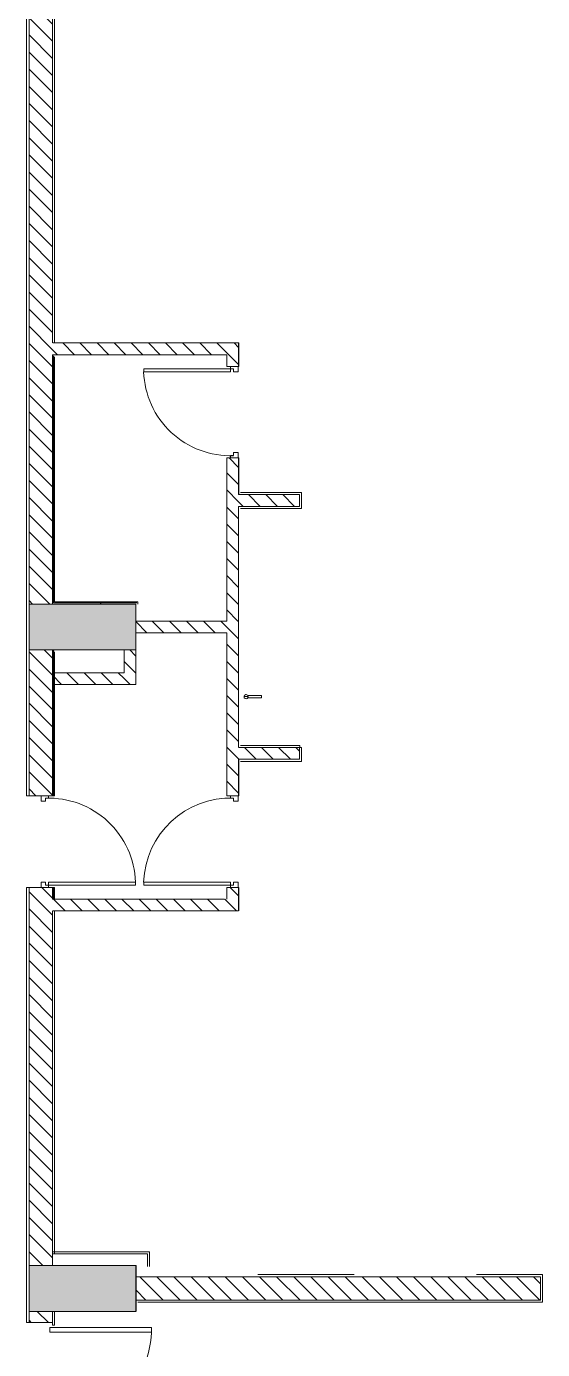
# Model space of a CAD drawing. Header units: millimetres. Extents: x -106145 to 154907, y -84585 to 152038.
# Drawn here: x 106904 to 111980, y 101575 to 114575 of the extents above; entities that cross this region are included whole.
import ezdxf

# ---------------------------------------------------------------- set-up
doc = ezdxf.new("R2010")
doc.units = ezdxf.units.MM
for name, color, linetype, lineweight in [('A-DOOR', 31, 'Continuous', 5), ('A-DOOR-FRAM', 31, 'Continuous', 9), ('A-WALL', 113, 'Continuous', 5), ('A-WALL-PATT', 111, 'Continuous', 5), ('P-SANR-FIXT', 6, 'Continuous', 5), ('S-COLS', 52, 'Continuous', 5)]:
    doc.layers.add(name, color=color, linetype=linetype, lineweight=lineweight)
pattern_1 = [(315, (0, 0), (84.190255, 84.190255), [])]
pattern_2 = [(45, (0, 0), (-635.979, 635.979), [])]

# ---------------------------------------------------------------- blocks, each defined once
blk = doc.blocks.new('M_Double Door-Small Slit Vision Panel_Type B_No kick plate - 2_0_TYPE B-15118077-Site Plan')
at = {"layer": 'A-DOOR', "color": 41}
for p, q in [((-635, 5), (-635, 7)), ((-635, 5), (-365, 5)), ((-368, 10), (-632, 10)), ((-625, -10), (-625, 5)), ((-389, 10), (-611, 10)), ((-375, 5), (-375, -10)), ((-365, 7), (-365, 5)), ((365, 5), (365, 7)), ((365, 5), (635, 5)), ((632, 10), (368, 10)), ((375, -10), (375, 5)), ((611, 10), (389, 10)), ((625, 5), (625, -10)), ((635, 7), (635, 5)), ((-635, -42), (-635, -40)), ((-365, -40), (-635, -40)), ((-632, -45), (-368, -45)), ((-625, -10), (-375, -10)), ((-625, -20), (-625, -10)), ((-375, -10), (-625, -10)), ((-375, -20), (-625, -20)), ((-625, -25), (-375, -25)), ((-625, -40), (-625, -25)), ((-611, -45), (-389, -45)), ((-375, -10), (-375, -20)), ((-375, -25), (-375, -40)), ((-365, -40), (-365, -42)), ((365, -42), (365, -40)), ((635, -40), (365, -40)), ((368, -45), (632, -45)), ((625, -10), (375, -10)), ((375, -10), (625, -10)), ((375, -20), (375, -10)), ((625, -20), (375, -20)), ((375, -40), (375, -25)), ((375, -25), (625, -25)), ((389, -45), (611, -45)), ((625, -10), (625, -20)), ((625, -25), (625, -40)), ((635, -40), (635, -42))]:
    blk.add_line(p, q, dxfattribs=at)
at = {"layer": 'A-DOOR', "color": 121, "lineweight": 9}
for p, q in [((-955, -40), (-1000, -40)), ((-1000, -40), (-1000, -1040)), ((-955, -1040), (-955, -40)), ((955, -40), (1000, -40)), ((955, -1040), (955, -40)), ((1000, -40), (1000, -1040)), ((-1000, -1040), (-955, -1040)), ((1000, -1040), (955, -1040))]:
    blk.add_line(p, q, dxfattribs=at)
at = {"layer": 'A-DOOR', "color": 41}
for centre, start, end in [((-1000, -40), 270, 360), ((1000, -40), 180, 270)]:
    blk.add_arc(centre, 1000, start, end, dxfattribs=at)
for points, knots in [([(-635, 7), (-635, 7), (-635, 7), (-635, 8), (-635, 8), (-634, 9), (-634, 9), (-634, 9), (-634, 9), (-633, 9), (-633, 10), (-633, 10), (-632, 10), (-632, 10), (-632, 10)], [-1, -1, -1, -1, -0.833333, -0.75, -0.666667, -0.583333, -0.541667, -0.5, -0.416667, -0.375, -0.333333, -0.25, -0.166667, 0, 0, 0, 0]), ([(-368, 10), (-368, 10), (-368, 10), (-367, 10), (-367, 10), (-367, 9), (-366, 9), (-366, 9), (-366, 9), (-366, 9), (-365, 8), (-365, 8), (-365, 7), (-365, 7), (-365, 7)], [0, 0, 0, 0, 0.166667, 0.25, 0.333333, 0.375, 0.416667, 0.5, 0.541667, 0.583333, 0.666667, 0.75, 0.833333, 1, 1, 1, 1]), ([(365, 7), (365, 7), (365, 7), (365, 8), (365, 8), (366, 9), (366, 9), (366, 9), (366, 9), (367, 9), (367, 10), (367, 10), (368, 10), (368, 10), (368, 10)], [0, 0, 0, 0, 0.166667, 0.25, 0.333333, 0.416667, 0.458333, 0.5, 0.583333, 0.666667, 0.708333, 0.75, 0.833333, 1, 1, 1, 1]), ([(632, 10), (632, 10), (632, 10), (633, 10), (633, 10), (633, 9), (634, 9), (634, 9), (634, 9), (634, 9), (635, 8), (635, 8), (635, 7), (635, 7), (635, 7)], [-1, -1, -1, -1, -0.833333, -0.75, -0.666667, -0.625, -0.583333, -0.5, -0.458333, -0.416667, -0.333333, -0.25, -0.166667, 0, 0, 0, 0]), ([(-632, -45), (-632, -45), (-632, -45), (-633, -45), (-633, -45), (-633, -45), (-634, -44), (-634, -44), (-634, -44), (-634, -44), (-635, -43), (-635, -43), (-635, -42), (-635, -42), (-635, -42)], [-1, -1, -1, -1, -0.833333, -0.75, -0.666667, -0.625, -0.583333, -0.5, -0.458333, -0.416667, -0.333333, -0.25, -0.166667, 0, 0, 0, 0]), ([(-365, -42), (-365, -42), (-365, -42), (-365, -43), (-365, -43), (-366, -44), (-366, -44), (-366, -44), (-366, -44), (-367, -45), (-367, -45), (-367, -45), (-368, -45), (-368, -45), (-368, -45)], [0, 0, 0, 0, 0.166667, 0.25, 0.333333, 0.416667, 0.458333, 0.5, 0.583333, 0.666667, 0.708333, 0.75, 0.833333, 1, 1, 1, 1]), ([(368, -45), (368, -45), (368, -45), (367, -45), (367, -45), (367, -45), (366, -44), (366, -44), (366, -44), (366, -44), (365, -43), (365, -43), (365, -42), (365, -42), (365, -42)], [0, 0, 0, 0, 0.166667, 0.25, 0.333333, 0.375, 0.416667, 0.5, 0.541667, 0.583333, 0.666667, 0.75, 0.833333, 1, 1, 1, 1]), ([(635, -42), (635, -42), (635, -42), (635, -43), (635, -43), (634, -44), (634, -44), (634, -44), (634, -44), (633, -45), (633, -45), (633, -45), (632, -45), (632, -45), (632, -45)], [-1, -1, -1, -1, -0.833333, -0.75, -0.666667, -0.583333, -0.541667, -0.5, -0.416667, -0.375, -0.333333, -0.25, -0.166667, 0, 0, 0, 0])]:
    blk.add_open_spline(points, degree=3, knots=knots, dxfattribs=at)
for points in [[(-632, 10), (-632, 10), (-632, 10), (-632, 10)], [(-611, 10), (-611, 10), (-611, 10), (-611, 10)], [(-611, 10), (-611, 10), (-611, 10), (-611, 10)], [(-389, 10), (-389, 10), (-389, 10), (-389, 10)], [(-389, 10), (-389, 10), (-389, 10), (-389, 10)], [(-368, 10), (-368, 10), (-368, 10), (-368, 10)], [(368, 10), (368, 10), (368, 10), (368, 10)], [(389, 10), (389, 10), (389, 10), (389, 10)], [(389, 10), (389, 10), (389, 10), (389, 10)], [(611, 10), (611, 10), (611, 10), (611, 10)], [(611, 10), (611, 10), (611, 10), (611, 10)], [(632, 10), (632, 10), (632, 10), (632, 10)], [(-632, -45), (-632, -45), (-632, -45), (-632, -45)], [(-611, -45), (-611, -45), (-611, -45), (-611, -45)], [(-611, -45), (-611, -45), (-611, -45), (-611, -45)], [(-389, -45), (-389, -45), (-389, -45), (-389, -45)], [(-389, -45), (-389, -45), (-389, -45), (-389, -45)], [(-368, -45), (-368, -45), (-368, -45), (-368, -45)], [(368, -45), (368, -45), (368, -45), (368, -45)], [(389, -45), (389, -45), (389, -45), (389, -45)], [(389, -45), (389, -45), (389, -45), (389, -45)], [(611, -45), (611, -45), (611, -45), (611, -45)], [(611, -45), (611, -45), (611, -45), (611, -45)], [(632, -45), (632, -45), (632, -45), (632, -45)]]:
    blk.add_open_spline(points, degree=3, dxfattribs=at)
blk = doc.blocks.new('DC_SglFl-W-Int - 0_9 WALL OPENING_TYPE F-6770180-Site Plan')
at = {"layer": 'A-DOOR', "color": 121, "lineweight": 9}
for p, q in [((397, 20), (397, 874)), ((397, 874), (427, 874)), ((427, 874), (427, 20)), ((427, 20), (397, 20))]:
    blk.add_line(p, q, dxfattribs=at)
at = {"layer": 'A-DOOR', "color": 41}
blk.add_arc((427, 20), 855, 92.0119, 182.0119, dxfattribs=at)
at = {"layer": 'A-DOOR-FRAM', "color": 121}
for p, q in [((-450, -55), (-450, 20)), ((-450, 20), (-427, 20)), ((-427, -10), (-427, 20)), ((427, 20), (450, 20)), ((427, -10), (427, 20)), ((450, 20), (450, -55)), ((-397, -55), (-450, -55)), ((-427, -10), (-397, -10)), ((-397, -10), (-397, -55)), ((397, -10), (427, -10)), ((397, -55), (397, -10)), ((450, -55), (397, -55))]:
    blk.add_line(p, q, dxfattribs=at)
blk = doc.blocks.new('DC_SglFl-W-Int - 0_9 WALL OPENING_TYPE F-11892198-Site Plan')
at = {"layer": 'A-DOOR', "color": 121, "lineweight": 9}
for p, q in [((397, -20), (397, -874)), ((427, -20), (397, -20)), ((427, -874), (427, -20)), ((397, -874), (427, -874))]:
    blk.add_line(p, q, dxfattribs=at)
at = {"layer": 'A-DOOR', "color": 41}
blk.add_arc((427, -20), 855, 177.9881, 267.9881, dxfattribs=at)
at = {"layer": 'A-DOOR-FRAM', "color": 121}
for p, q in [((-450, 55), (-450, -20)), ((-397, 55), (-450, 55)), ((-427, 10), (-397, 10)), ((-427, 10), (-427, -20)), ((-397, 10), (-397, 55)), ((397, 55), (397, 10)), ((450, 55), (397, 55)), ((397, 10), (427, 10)), ((427, 10), (427, -20)), ((450, -20), (450, 55)), ((-450, -20), (-427, -20)), ((427, -20), (450, -20))]:
    blk.add_line(p, q, dxfattribs=at)
blk = doc.blocks.new('DC_SglFl-W-Int - FIRE 0_9 WALL OPENING_TYPE F-3840610-Site Plan')
at = {"layer": 'A-DOOR', "color": 121, "lineweight": 9}
for p, q in [((397, 78), (397, 932)), ((397, 932), (427, 932)), ((427, 932), (427, 78)), ((427, 78), (397, 78))]:
    blk.add_line(p, q, dxfattribs=at)
at = {"layer": 'A-DOOR', "color": 41}
blk.add_arc((427, 78), 855, 92.0119, 182.0119, dxfattribs=at)
at = {"layer": 'A-DOOR-FRAM', "color": 121}
for p, q in [((-450, 3), (-450, 78)), ((-450, 78), (-427, 78)), ((-397, 3), (-450, 3)), ((-427, 48), (-427, 78)), ((-427, 48), (-397, 48)), ((-397, 48), (-397, 3)), ((397, 48), (427, 48)), ((397, 3), (397, 48)), ((450, 3), (397, 3)), ((427, 78), (450, 78)), ((427, 48), (427, 78)), ((450, 78), (450, 3))]:
    blk.add_line(p, q, dxfattribs=at)
blk = doc.blocks.new('TAPWARE_boiling-chilled_water_unit - HYTP-029-8403735-Site Plan')
at = {"layer": 'P-SANR-FIXT', "color": 41}
for p, q in [((-10, -350), (10, -350)), ((0, -480), (0, -520)), ((0, -520), (0, -480))]:
    blk.add_line(p, q, dxfattribs=at)
for start, end in [(90, 270), (180, 195.3487), (225, 240.3487), (270, 90), (0, 45)]:
    blk.add_arc((0, -500), 20, start, end, dxfattribs=at)
for points in [[(-10, -350), (-10, -362), (-10, -385), (-10, -419), (-10, -453), (-10, -473), (-10, -483)], [(10, -483), (10, -473), (10, -453), (10, -419), (10, -385), (10, -362), (10, -350)], [(-10, -483), (-9, -482), (-8, -481), (-6, -481)], [(2, -480), (4, -480), (6, -481), (9, -482), (10, -483)]]:
    blk.add_open_spline(points, degree=3, dxfattribs=at)
blk = doc.blocks.new('MM-HOSPITAL BLOCK-C_2022_05_03_CENTRAL_rvt-1-Site Plan')
at = {"layer": 'A-WALL-PATT'}
h = blk.add_hatch(dxfattribs=at)
h.set_pattern_fill('FP_10', color=90, style=0, pattern_type=2)
h.set_pattern_definition(pattern_1)
h.paths.add_polyline_path([(107159, 108900), (107159, 114950), (106929, 114950), (106929, 108900)], flags=0)
h = blk.add_hatch(dxfattribs=at)
h.set_pattern_fill('FP_10', color=90, style=0, pattern_type=2)
h.set_pattern_definition(pattern_1)
h.paths.add_polyline_path([(107977, 111350), (108874, 111350), (108874, 111465), (107159, 111465), (107159, 111350)], flags=0)
h = blk.add_hatch(dxfattribs=at)
h.set_pattern_fill('FP_10', color=90, style=0, pattern_type=2)
h.set_pattern_definition(pattern_1)
h.paths.add_polyline_path([(108989, 108733), (108989, 110335), (108874, 110335), (108874, 108733)], flags=0)
h.paths.add_polyline_path([(108989, 111235), (108989, 111465), (108874, 111465), (108874, 111235)], flags=0)
h = blk.add_hatch(dxfattribs=at)
h.set_pattern_fill('FP_16', color=253, style=0, pattern_type=2)
h.set_pattern_definition(pattern_2)
h.paths.add_polyline_path([(107171, 108912), (107171, 111350), (107159, 111350), (107159, 108912)], flags=0)
h = blk.add_hatch(dxfattribs=at)
h.set_pattern_fill('FP_16', color=253, style=0, pattern_type=2)
h.set_pattern_definition(pattern_2)
h.paths.add_polyline_path([(107180, 108921), (107180, 111338), (107171, 111338), (107171, 108921)], flags=0)
h = blk.add_hatch(dxfattribs=at)
h.set_pattern_fill('FP_10', color=90, style=0, pattern_type=2)
h.set_pattern_definition(pattern_1)
h.paths.add_polyline_path([(108989, 109860), (109589, 109860), (109589, 109975), (108989, 109975)], flags=0)
h = blk.add_hatch(dxfattribs=at)
h.set_pattern_fill('FP_16', color=253, style=0, pattern_type=2)
h.set_pattern_definition(pattern_2)
h.paths.add_polyline_path([(107159, 108900), (107991, 108900), (107991, 108912), (107159, 108912)], flags=0)
h = blk.add_hatch(dxfattribs=at)
h.set_pattern_fill('FP_16', color=253, style=0, pattern_type=2)
h.set_pattern_definition(pattern_2)
h.paths.add_polyline_path([(107171, 108912), (108000, 108912), (108000, 108921), (107171, 108921)], flags=0)
h = blk.add_hatch(dxfattribs=at)
h.set_pattern_fill('FP_10', color=90, style=0, pattern_type=2)
h.set_pattern_definition(pattern_1)
h.paths.add_polyline_path([(108874, 108618), (108874, 108733), (107979, 108733), (107979, 108618)], flags=0)
h = blk.add_hatch(dxfattribs=at)
h.set_pattern_fill('FP_10', color=90, style=0, pattern_type=2)
h.set_pattern_definition(pattern_1)
h.paths.add_polyline_path([(108874, 105885), (108989, 105885), (108989, 106115), (108874, 106115), (108874, 106000)], flags=0)
h.paths.add_polyline_path([(108874, 107015), (108989, 107015), (108989, 108733), (108874, 108733), (108874, 107786)], flags=0)
h = blk.add_hatch(dxfattribs=at)
h.set_pattern_fill('FP_10', color=90, style=0, pattern_type=2)
h.set_pattern_definition(pattern_1)
h.paths.add_polyline_path([(106929, 102400), (107159, 102403), (107159, 106115), (106929, 106115), (106929, 104098)], flags=0)
h.paths.add_polyline_path([(106929, 107015), (107159, 107015), (107159, 108450), (106929, 108450), (106929, 107786)], flags=0)
h = blk.add_hatch(dxfattribs=at)
h.set_pattern_fill('FP_16', color=253, style=0, pattern_type=2)
h.set_pattern_definition(pattern_2)
h.paths.add_polyline_path([(107159, 106000), (107171, 106000), (107171, 106115), (107159, 106115)], flags=0)
h.paths.add_polyline_path([(107159, 107015), (107171, 107015), (107171, 108450), (107159, 108450), (107159, 107786)], flags=0)
h = blk.add_hatch(dxfattribs=at)
h.set_pattern_fill('FP_16', color=253, style=0, pattern_type=2)
h.set_pattern_definition(pattern_2)
h.paths.add_polyline_path([(107171, 106000), (107180, 106000), (107180, 106115), (107171, 106115)], flags=0)
h.paths.add_polyline_path([(107180, 107015), (107180, 108450), (107171, 108450), (107171, 107015)], flags=0)
h = blk.add_hatch(dxfattribs=at)
h.set_pattern_fill('FP_10', color=90, style=0, pattern_type=2)
h.set_pattern_definition(pattern_1)
h.paths.add_polyline_path([(107979, 108110), (107977, 108450), (107864, 108450), (107864, 108110), (107977, 108110)], flags=0)
h = blk.add_hatch(dxfattribs=at)
h.set_pattern_fill('FP_10', color=90, style=0, pattern_type=2)
h.set_pattern_definition(pattern_1)
h.paths.add_polyline_path([(107864, 108110), (107864, 108225), (107159, 108225), (107159, 108110)], flags=0)
h = blk.add_hatch(dxfattribs=at)
h.set_pattern_fill('FP_10', color=90, style=0, pattern_type=2)
h.set_pattern_definition(pattern_1)
h.paths.add_polyline_path([(108989, 107375), (109589, 107375), (109589, 107490), (108989, 107490)], flags=0)
h = blk.add_hatch(dxfattribs=at)
h.set_pattern_fill('FP_10', color=90, style=0, pattern_type=2)
h.set_pattern_definition(pattern_1)
h.paths.add_polyline_path([(107977, 105885), (108874, 105885), (108874, 106000), (107159, 106000), (107162, 105885)], flags=0)
h = blk.add_hatch(dxfattribs=at)
h.set_pattern_fill('FP_10', color=90, style=0, pattern_type=2)
h.set_pattern_definition(pattern_1)
h.paths.add_polyline_path([(107982, 102060), (111959, 102060), (111959, 102290), (107982, 102290)], flags=0)
h = blk.add_hatch(dxfattribs=at)
h.set_pattern_fill('FP_10', color=90, style=0, pattern_type=2)
h.set_pattern_definition(pattern_1)
h.paths.add_polyline_path([(106929, 96075), (107159, 96075), (107159, 99741), (106929, 99741), (106929, 96722)], flags=0)
h.paths.add_polyline_path([(107159, 101841), (107159, 101950), (106929, 101950), (106929, 101841)], flags=0)
at = {"layer": 'S-COLS'}
for points in [[(106929, 108450), (107979, 108450), (107977, 108900), (106929, 108900)], [(106929, 101950), (107979, 101950), (107977, 102400), (106929, 102400), (106929, 102254)]]:
    blk.add_hatch(color=256, dxfattribs=at).paths.add_polyline_path(points, flags=0)
at = {"layer": 'A-WALL', "color": 41}
for p, q in [((106904, 107015), (106904, 117480)), ((107159, 114950), (107159, 111468)), ((107180, 114814), (107180, 111465)), ((107162, 111465), (108874, 111465)), ((108989, 111235), (108989, 111465)), ((108989, 111465), (108989, 111235)), ((107171, 111338), (107171, 108921)), ((108874, 111329), (108874, 111235)), ((108874, 110335), (108874, 108754)), ((108989, 109978), (108989, 110335)), ((108989, 110335), (108989, 109975)), ((109010, 109996), (109610, 109996)), ((109610, 109975), (109610, 109996)), ((108992, 109975), (108989, 109975)), ((108989, 109975), (108992, 109975)), ((108989, 108733), (108989, 109857)), ((109589, 109975), (108992, 109975)), ((109610, 109975), (109610, 109839)), ((109589, 109839), (109010, 109839)), ((109589, 109839), (109610, 109839)), ((107159, 108939), (107159, 108921)), ((107159, 108939), (107159, 108921)), ((107159, 108921), (107159, 108912)), ((107159, 108900), (107159, 108912)), ((107171, 108921), (107171, 108912)), ((107991, 108912), (107171, 108912)), ((108989, 107493), (108989, 108733)), ((108874, 108597), (108874, 107015)), ((107159, 108438), (107159, 108450)), ((107159, 108450), (107159, 108438)), ((107159, 108290), (107159, 108438)), ((107159, 108438), (107159, 108290)), ((107171, 108450), (107171, 108438)), ((107171, 108438), (107171, 108290)), ((107159, 108225), (107159, 108290)), ((107159, 108290), (107159, 107015)), ((107171, 108290), (107171, 107015)), ((107159, 107015), (107159, 108110)), ((109010, 107511), (109592, 107511)), ((109592, 107493), (109592, 107511)), ((108992, 107490), (108989, 107490)), ((109589, 107490), (108992, 107490)), ((109589, 107490), (109589, 107375)), ((109610, 107490), (109589, 107490)), ((109610, 107490), (109610, 107375)), ((108992, 107375), (108989, 107375)), ((108989, 107015), (108989, 107375)), ((108992, 107375), (108989, 107375)), ((108989, 107375), (108989, 107015)), ((109589, 107375), (108992, 107375)), ((109610, 107354), (109010, 107354)), ((109610, 107354), (109610, 107375)), ((106904, 107015), (106929, 107015)), ((106904, 101841), (106904, 106115)), ((106929, 106115), (106904, 106115)), ((107159, 106000), (107159, 106115)), ((107159, 106115), (107159, 106000)), ((107171, 106115), (107171, 106000)), ((108874, 106115), (108874, 106000)), ((108989, 105885), (108989, 106115)), ((108989, 106115), (108989, 105885)), ((107159, 106000), (107171, 106000)), ((107171, 106000), (107180, 106000)), ((107159, 102403), (107159, 105885)), ((107180, 105885), (107180, 102515)), ((107159, 102536), (108094, 102536)), ((108094, 102515), (107159, 102515)), ((107180, 102515), (107979, 102515)), ((108094, 102515), (107979, 102515)), ((108115, 102536), (108094, 102536)), ((108094, 102515), (108094, 102390)), ((108094, 102390), (108094, 102515)), ((108115, 102536), (108115, 102390)), ((107159, 102400), (107159, 102403)), ((109180, 102311), (110128, 102311)), ((111330, 102311), (111980, 102311)), ((111980, 102290), (111980, 102311)), ((107982, 102060), (107982, 102290)), ((111980, 102290), (111980, 102039)), ((107159, 101841), (107159, 101950)), ((107180, 101950), (107180, 101816)), ((111959, 102039), (108000, 102039)), ((111959, 102039), (111980, 102039)), ((106904, 101841), (106929, 101841)), ((107159, 101816), (107159, 101841)), ((107159, 101816), (107180, 101816))]:
    blk.add_line(p, q, dxfattribs=at)
at = {"layer": 'A-WALL', "color": 61, "lineweight": 18}
for p, q in [((106929, 114950), (106929, 108900)), ((108874, 111465), (108989, 111465)), ((108992, 111468), (108989, 111468)), ((108992, 111235), (108992, 111468)), ((107159, 111350), (107159, 108939)), ((107159, 111350), (108874, 111350)), ((107171, 111350), (107159, 111350)), ((107159, 111350), (107159, 108939)), ((107180, 111350), (107171, 111350)), ((107180, 108921), (107180, 111329)), ((108874, 111350), (108874, 111329)), ((108874, 111235), (108989, 111235)), ((108992, 111235), (108989, 111235)), ((108874, 110335), (108989, 110335)), ((108992, 110335), (108989, 110335)), ((108992, 109975), (108992, 110335)), ((108989, 109860), (109589, 109860)), ((109589, 109975), (109589, 109860)), ((107159, 108900), (106929, 108900)), ((107159, 108900), (107979, 108900)), ((108000, 108921), (107180, 108921)), ((108000, 108912), (108000, 108921)), ((108000, 108900), (108000, 108912)), ((108874, 108733), (107979, 108733)), ((107979, 108618), (107979, 108733)), ((108874, 108754), (108874, 108733)), ((107979, 108618), (108874, 108618)), ((108874, 108618), (108874, 108597)), ((106929, 107015), (106929, 108450)), ((107159, 108450), (106929, 108450)), ((107180, 108450), (107159, 108450)), ((107180, 107015), (107180, 108429)), ((107864, 108450), (107864, 108225)), ((107979, 108450), (107864, 108450)), ((107979, 108110), (107979, 108450)), ((107864, 108225), (107159, 108225)), ((107159, 108110), (107864, 108110)), ((107979, 108110), (107864, 108110)), ((108992, 107015), (108992, 107375)), ((107159, 107015), (106929, 107015)), ((107180, 107015), (107159, 107015)), ((108874, 107015), (108989, 107015)), ((108992, 107015), (108989, 107015)), ((106929, 106115), (106929, 102400)), ((107159, 106115), (106929, 106115)), ((107180, 106115), (107159, 106115)), ((107180, 106000), (107180, 106115)), ((108874, 106115), (108989, 106115)), ((108992, 106115), (108989, 106115)), ((108992, 105885), (108992, 106115)), ((108853, 106000), (107180, 106000)), ((107162, 105885), (108874, 105885)), ((108874, 105885), (108989, 105885)), ((107159, 102400), (106929, 102400)), ((107979, 102400), (107979, 101950)), ((107982, 102400), (107979, 102400)), ((107982, 102293), (107982, 102400)), ((111959, 102290), (107982, 102290)), ((111959, 102060), (111959, 102290)), ((107982, 102060), (111959, 102060)), ((107982, 101950), (107982, 102057)), ((106929, 101841), (106929, 101950)), ((107159, 101950), (106929, 101950)), ((107159, 101841), (106929, 101841))]:
    blk.add_line(p, q, dxfattribs=at)
at = {"layer": 'S-COLS', "color": 41}
for p, q in [((106929, 108450), (106929, 108900)), ((106929, 108900), (107979, 108900)), ((107979, 108450), (107979, 108900)), ((107979, 108450), (106929, 108450)), ((106929, 101950), (106929, 102400)), ((106929, 102400), (107979, 102400)), ((107979, 101950), (107979, 102400)), ((107979, 101950), (106929, 101950))]:
    blk.add_line(p, q, dxfattribs=at)
at = {"color": 253, "lineweight": 5}
for name, p, rotation in [('DC_SglFl-W-Int - 0_9 WALL OPENING_TYPE F-6770180-Site Plan', (108931, 110785), 90), ('TAPWARE_boiling-chilled_water_unit - HYTP-029-8403735-Site Plan', (109564, 107990), 270.0000000000003), ('DC_SglFl-W-Int - FIRE 0_9 WALL OPENING_TYPE F-3840610-Site Plan', (107044, 106565), 269.9999999999998), ('DC_SglFl-W-Int - 0_9 WALL OPENING_TYPE F-11892198-Site Plan', (108931, 106565), 270), ('M_Double Door-Small Slit Vision Panel_Type B_No kick plate - 2_0_TYPE B-15118077-Site Plan', (107094, 100791), 89.99999999999984)]:
    blk.add_blockref(name, p, dxfattribs=dict(at, rotation=rotation))

msp = doc.modelspace()

# ---------------------------------------------------------------- block references
at = {"lineweight": 5}
msp.add_blockref('MM-HOSPITAL BLOCK-C_2022_05_03_CENTRAL_rvt-1-Site Plan', (0, 0), dxfattribs=at)

doc.saveas('drawing.dxf')
